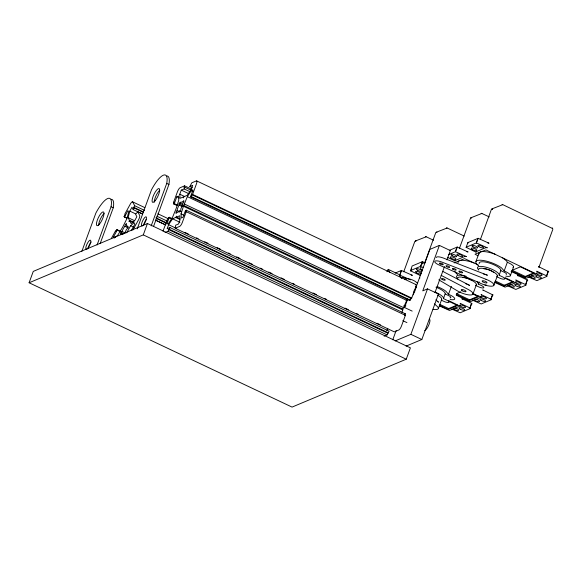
<?xml version="1.0" encoding="UTF-8"?>
<svg xmlns="http://www.w3.org/2000/svg" width="582" height="582" viewBox="0 0 582 582"><rect width="100%" height="100%" fill="white"/><g stroke="black" fill="none" stroke-linecap="round" stroke-linejoin="round"><path stroke-width="0.87" d="M181.104 211.666L179.358 211.033A5.689 1.63 -64.7 0 1 177.219 211.935L176.055 213.55L175.975 212.219L177.117 210.386A5.689 1.63 -64.7 0 1 178.987 205.271L179.016 203.911L180.275 202.019L180.355 203.213L182.813 204.377M425.166 262.686L422.336 261.682L412.143 265.981L410.514 270.776L420.546 275.606L420.262 275.148M441.272 300.145L444.051 301.461A3.856 1.12 20.1 0 0 448.846 302.429A3.856 1.12 20.1 0 0 446.954 300.247L443.52 298.624L443.549 297.991A11.567 3.361 20.1 0 0 435.009 292.084M443.52 298.624L445.245 293.372A11.567 3.361 20.1 0 0 435.998 287.195M462.414 299.221L461.853 298.704M488.989 243.196L478.128 238.314L467.884 242.585L466.117 247.335L476.214 252.261L475.931 251.81L486.05 247.561L487.301 247.816M467.812 242.636L468.161 243.043M476.003 285.58L478.782 286.897A3.856 1.12 20.1 0 0 483.577 287.864A3.856 1.12 20.1 0 0 481.685 285.682L478.251 284.06L478.288 283.427A11.567 3.361 20.1 0 0 476.738 281.455M483.351 290.44L482.791 289.931M493.092 295.045L483.002 290.04M496.933 276.799L499.72 278.116A3.856 1.12 20.1 0 0 504.507 279.091A3.856 1.12 20.1 0 0 502.615 276.901L499.189 275.279L499.218 274.646A11.567 3.361 20.1 0 0 485.723 267.123A11.567 3.361 20.1 0 0 478.208 269.401M499.189 275.279L500.906 270.026A11.567 3.361 20.1 0 0 488.815 262.889A11.567 3.361 20.1 0 0 479.204 263.646M538.947 267.153L538.459 266.585M548.761 271.707L538.67 266.694M123.129 234.35L121.456 233.731A5.689 1.63 -64.7 0 0 121.405 234.648M124.432 233.382A5.689 1.63 -64.7 0 0 126.381 229.497L127.465 228.435L128.025 226.347L127.036 227.06A5.689 1.63 -64.7 0 0 126.112 225.285L126.534 223.452L125.399 224.426L124.795 226.42A5.689 1.63 -64.7 0 0 122.104 231.294L121.02 232.356L120.467 234.451L121.485 233.571M133.525 222.186L129.422 220.243L128.076 217.639L129.815 211.113L131.961 207.221L133.183 209.6L142.212 213.863M129.422 220.243L129.029 221.727L129.83 221.036L133.111 222.586M29.1 282.765L33.261 271.394L147.442 223.517L410.405 347.847L406.243 359.21L292.055 407.094L29.1 282.765L143.288 234.881L147.442 223.517M81.851 251.351L95.848 213.114A22.516 6.438 -64.7 0 1 107.619 198.557A22.516 6.438 -64.7 0 1 111.067 206.734L113.264 207.767L100.14 243.632M97.078 244.964L111.067 206.734M137.207 228.857L151.509 189.776A22.516 6.438 -64.7 0 1 163.28 175.218A22.516 6.438 -64.7 0 1 166.736 183.388L168.925 184.429L153.619 226.267M151.189 225.874L166.736 183.388M171.785 218.432L169.326 217.268L168.613 217.566L167.943 219.385L167.23 219.683L163.324 230.363A3.798 1.084 -64.7 0 0 163.047 231.229M176.884 205.475L173.603 203.926L174.265 202.107L173.552 202.405L177.459 191.725A3.798 1.084 -64.7 0 1 180.136 187.717L184.61 185.84L191.995 189.332M169.326 217.268L166.83 224.085L168.533 223.372L172.468 217.472L176.099 208.647L178.783 200.23L178.514 196.09L176.812 196.811L174.316 203.627L173.603 203.926M179.925 218.636L176.637 217.086L176.579 216.148L175.691 217.479L172.556 218.796L168.62 224.696L167.129 228.77L169.98 227.569L389.111 331.18L387.103 334.905L384.12 336.156M192.293 187.702L189.834 186.538L192.686 185.338L191.194 189.412L187.258 195.312L184.123 196.629L183.235 197.96L183.177 197.022L180.042 198.338L179.78 194.206L181.271 190.125L184.123 188.932L184.749 187.222L191.311 190.329M164.99 232.553L167.972 231.301L169.98 227.569M184.61 185.84L183.985 187.542L184.749 187.222M189.834 186.538L191.842 182.806L196.316 180.929A3.798 1.084 -64.7 0 1 196.49 183.745L192.584 194.424L190.489 196.84L409.626 300.45L411.714 298.035L415.628 287.348A3.798 1.084 -64.7 0 0 415.446 284.54M405.392 315.306L404.679 315.611L405.348 313.793L186.211 210.182L185.549 212.001L186.262 211.703L405.392 315.306L401.485 325.993A3.798 1.084 -64.7 0 1 398.808 330.001L394.334 331.878L175.204 228.268L175.691 225.176L178.543 223.983L180.034 219.901L179.773 215.769L176.637 217.086M186.211 210.182L185.498 210.48L183.003 217.297L181.3 218.017L181.031 213.878L183.716 205.461L187.346 196.636L191.282 190.736L192.984 190.023L190.489 196.84M186.262 211.703L182.355 222.382A3.798 1.084 -64.7 0 1 179.678 226.391L175.204 228.268M412.391 275.315L401.398 270.463L399.71 275.075L410.463 279.833M399.841 275.053L401.529 270.434M403.719 271.809L414.777 241.581M386.855 330.743L387.75 328.299M410.805 271.001L411.649 268.695M401.995 312.498L402.846 309.064L407.458 298.77M392.777 339.779L396.167 330.518M404.483 307.791L407.567 299.374M410.456 270.601L420.648 266.301L422.336 261.682M420.648 266.301L422.467 261.653M409.626 300.45L410.245 298.748M424.649 263.028L435.714 232.807M413.249 294.848L429.88 249.394L439.395 245.4L450.352 250.58L446.969 259.841M439.395 245.4L422.765 290.862L427.523 288.868L438.479 294.048L421.841 339.51L406.12 346.101M395.163 340.921L410.885 334.33L427.523 288.868M434.95 292.673L444.502 266.578M448.373 254.676L455.379 251.737L457.197 247.088L468.052 251.977M455.379 251.737L457.197 247.088M459.387 248.463L470.445 218.243M438.37 308.525L441.745 299.293M450.141 299.461A7.712 2.241 20.1 0 0 454.753 298.821A7.712 2.241 20.1 0 0 450.373 295.147L448.511 294.266L451.392 286.395M439.33 305.208L448.329 309.464L448.664 308.562L457.248 304.968M466.124 247.255L476.309 242.956L478.004 238.336M476.309 242.956L478.128 238.314M480.317 239.689L491.375 209.462M475.952 261.478L479.124 252.821M456.172 294.499L469.267 300.69L469.594 299.788L478.964 295.86M472.882 294.245L476.258 285.005M478.251 284.06L479.095 281.746M451.901 309.115L460.151 312.774L470.467 308.445L469.907 307.929L471.595 303.309L462.072 298.821M470.118 308.045L471.595 303.309M493.965 285.093L497.341 275.853M472.839 300.334L481.212 303.964L491.404 299.665L490.844 299.155L492.532 294.536M491.055 299.264L492.743 294.645M505.809 276.115A7.712 2.241 20.1 0 0 510.421 275.475A7.712 2.241 20.1 0 0 506.034 271.809L504.179 270.928L507.344 262.264L509.206 263.144A7.712 2.241 20.1 0 1 512.982 267.524M494.991 281.87L503.997 286.126L504.325 285.224L512.909 281.623M510.341 275.759L513.506 267.094M511.833 271.154L524.928 277.345L525.262 276.443L533.847 272.842M507.569 285.769L515.819 289.429L526.135 285.1L525.575 284.591L527.263 279.971L517.522 275.366M525.786 284.7L527.263 279.971M539.019 267.102L552.842 229.323M528.507 276.988L536.88 280.626L547.065 276.326L546.505 275.81L548.2 271.19M546.716 275.919L548.411 271.299M111.293 238.562L115.614 230.727L115.92 231.316L116.88 229.584L120.983 231.527M126.825 218.337L124.053 216.577L125.014 214.845L124.708 214.249L130.332 204.056A3.798 1.084 -64.7 0 1 132.732 201.998L134.653 205.715L144.503 210.371M114.327 238.103L113.599 236.685L117.186 230.181L116.88 229.584M124.366 217.173L127.953 210.669L128.68 212.081L126.941 218.614L122.613 227.235L117.87 235.063L115.512 237.085M143.114 212.241L134.086 207.97L133.758 207.338L134.653 205.715M133.183 209.6L134.086 207.97M142.677 214.052L137.759 211.724L135.635 214.343L136.857 216.715L134.718 220.6L131.176 223.641L129.83 221.036M126.68 232.873L130.615 225.736L134.158 222.695L134.893 224.114L131.299 230.618M133.3 229.286L138.494 219.88A3.798 1.084 -64.7 0 0 139.673 215.442L137.759 211.724M386.906 271.729L388.209 269.364L399.165 274.544L400.802 277.709M180.355 203.213L180.456 203.074A5.689 1.63 -64.7 0 1 182.595 202.172L183.759 200.557L183.839 201.889L182.697 203.722A5.689 1.63 -64.7 0 1 180.827 208.836L180.798 210.197L179.54 212.088L179.46 210.895M492.285 209.294L492.648 208.916A1.004 0.917 67.3 0 0 491.936 208.887L492.132 209.214M471.202 217.995L470.736 217.835L481.918 213.441A1.004 0.917 67.3 0 0 481.125 213.427M415.81 241.239L416.043 241.035A1.004 0.917 67.3 0 0 415.337 241.013L415.221 241.428M436.747 232.458L436.98 232.262A1.004 0.917 67.3 0 0 436.267 232.233L436.158 232.655M471.478 217.894L471.711 217.697A1.004 0.917 67.3 0 0 470.998 217.668M436.224 232.269L447.1 228.013A1.004 0.917 67.3 0 0 446.387 227.991M419.418 277.461L419.913 278.029M460.66 303.891L460.166 303.324M481.59 295.118L481.103 294.543M472.089 303.884L471.806 303.426M518.016 275.933L517.733 275.475M516.321 280.553L515.834 279.986M537.259 271.772L536.764 271.205M527.758 280.539L527.474 280.08M415.337 241.013L426.169 236.794A1.004 0.917 67.3 0 0 425.457 236.765M491.936 208.887L502.768 204.675A1.004 0.917 67.3 0 0 502.055 204.646M395.171 273.074L401.398 270.463M449.282 250.384L457.066 247.117M454.149 262.897L464.582 258.626L478.135 264.868M404.628 314.091L405.348 313.793M456.914 293.452L460.813 291.822M511.796 270.441L520.381 266.84L534.298 273.416L524.928 277.345M448.329 309.464L457.699 305.543L448.693 301.28M469.267 300.69L478.63 296.762L472.904 294.055M503.997 286.126L513.36 282.197L505.176 278.327M487.745 242.941L488.749 243.094M466.808 251.722L467.819 251.875M411.139 275.068L412.151 275.213M481.831 213.448L489.215 216.89M552.376 228.1L552.238 228.064A1.004 0.917 67.3 0 1 552.755 228.617L502.913 204.711M476.44 242.927L487.061 247.714M455.502 251.708L466.364 256.597M420.771 266.272L421.164 266.309M404.126 305.477L405.894 305.856A9.959 2.895 20.1 0 0 404.148 305.579M495.013 254.174L491.608 253.025A15.103 4.387 20.1 0 0 479.059 254.014M466.124 256.495L465.12 256.342L455 260.583L455.277 261.042L447.34 257.295M474.075 262.948L470.671 261.798A15.103 4.387 20.1 0 0 458.121 262.795M500.876 270.659L504.31 272.281A3.856 1.12 20.1 0 1 506.202 274.471M445.208 294.005L448.642 295.627A3.856 1.12 20.1 0 1 450.046 297.919M447.187 228.006L464.218 236.059M536.982 271.314L546.505 275.81M512.167 270.252L525.262 276.443M477.909 255.789L475.021 254.174L485.97 249.94L536.48 274.027L525.99 278.349L511.112 271.488M426.257 236.787L433.554 240.235M516.045 280.095L525.575 284.591M505.154 277.643L515.55 282.808L505.052 287.13L494.278 282.205M495.326 280.968L504.325 285.224M481.314 294.659L490.844 299.155M472.882 293.372L480.812 297.373L470.321 301.694L456.266 295.22M456.499 293.597L469.594 299.788M460.377 303.44L469.907 307.929M196.643 180.893L415.774 284.503M448.664 300.596L459.882 306.147L449.566 310.475L439.432 305.936M439.657 304.306L448.664 308.562M191.282 190.736L192.918 191.514M184.123 188.932L189.87 191.645M192.584 194.424L411.714 298.035M191.871 194.723L411.001 298.333M181.271 190.125L188.655 193.617M191.202 196.541L410.339 300.152M187.346 196.636L406.476 300.247M179.78 194.206L184.698 196.534M176.812 196.811L179.271 197.975M403.952 307.223L412.165 311.108M184.603 204.122L403.733 307.733M183.716 205.461L402.846 309.064M179.016 203.911L182.297 205.461M183.774 206.392L402.904 310.002M179.089 205.104L182.377 206.654M174.316 203.627L177.597 205.177M177.11 210.517L179.576 211.681M181.031 213.878L184.319 215.435M402.809 320.66L406.92 322.603M175.691 217.479L179.794 219.421M172.556 218.796L179.94 222.288M168.613 217.566L171.072 218.73M132.514 201.801L144.823 207.621M157.955 213.827L168.627 218.876M410.885 334.33L421.841 339.51M156.813 216.191L167.485 221.233M133.758 207.338L143.609 211.993M155.918 217.814L165.768 222.47M156.245 218.446L166.088 223.102M168.62 224.696L176.004 228.188M185.032 232.451L188.313 234.008M196.527 237.885L198.164 238.664M204.733 241.77L208.014 243.32M217.042 247.59L220.323 249.14M228.53 253.017L230.174 253.796M236.736 256.902L240.024 258.452M249.052 262.722L252.333 264.272M260.54 268.157L262.184 268.928M268.746 272.034L272.027 273.584M281.055 277.854L284.343 279.411M292.55 283.288L294.186 284.067M313.065 292.986L316.346 294.543M324.552 298.421L326.196 299.199M345.075 308.125L348.356 309.675M356.562 313.553L358.206 314.331M377.078 323.257L380.366 324.807M155.809 220.258L165.659 224.914M155.343 220.076L165.193 224.732M169.355 229.279L388.492 332.882M129.815 211.113L135.562 213.827M168.598 229.599L387.728 333.202M167.972 231.301L387.103 334.905M128.076 217.639L134.646 220.745M124.053 216.577L126.52 217.741M130.615 225.736L133.904 227.286M143.288 234.881L406.243 359.21M124.89 226.311L128.644 227.999M122.045 231.476L125.326 233.033M117.186 230.181L120.467 231.731M121.02 232.356L123.486 233.52M113.599 236.685L115.236 237.456M442.633 271.314L469.594 285.376A9.959 2.895 20.1 0 0 465.84 283.769M441.149 275.359L468.117 289.414A9.959 2.895 20.1 0 1 471.384 294.928A9.959 2.895 20.1 0 1 457.525 290.935L438.806 279.84M502.317 257.622L506.493 260.867L507.395 262.344M417.476 283.252L416.159 282.074A6.424 1.87 20.1 0 0 408.957 278.858A6.424 1.87 20.1 0 0 404.97 279.658M435.86 299.825L438.486 302.196A9.959 2.895 20.1 0 0 437.286 301.287M415.337 286.7L416.647 287.886M434.383 303.869L437.009 306.234A9.959 2.895 20.1 0 1 433.044 309.289M504.179 270.928L501.517 267.865A15.481 4.503 20.1 0 0 488.436 261.682A15.103 4.387 20.1 0 0 478.6 265.807M448.511 294.266L445.848 291.211A15.481 4.503 20.1 0 0 437.031 286.504M388.209 269.364L389.845 272.529M132.565 229.475L132.871 230.072M429.429 319.263A6.322 1.811 -64.7 0 1 428.89 324.763A6.322 1.811 -64.7 0 1 424.722 330.692M531.395 275.846A3.012 0.873 20.1 0 1 535.084 277.592A3.012 0.873 20.1 0 1 533.468 278.261A3.012 0.873 20.1 0 1 529.787 276.515M478.673 270.041A9.959 2.895 20.1 0 1 488.349 269.677A9.959 2.895 20.1 0 1 497.05 276.392M483.526 274.013A9.959 2.895 20.1 0 1 487.432 275.228L443.164 257.964A6.424 1.87 20.1 0 0 436.209 257.528M483.853 268.789A6.104 1.775 20.1 0 1 493.732 272.543M509.81 284.525A3.012 0.873 20.1 0 1 513.928 286.155A3.012 0.873 20.1 0 1 512.764 287.086A3.012 0.873 20.1 0 1 508.85 285.296M457.663 274.588A15.103 4.387 20.1 0 1 454.957 271.452M486.537 285.144A7.712 2.241 20.1 0 1 484.871 284.896M457.27 278.174A11.567 3.361 20.1 0 1 466.189 276.29M457.867 279.076A9.959 2.895 20.1 0 1 467.746 278.574A9.959 2.895 20.1 0 1 475.705 285.435M421.943 264.403A6.424 1.87 20.1 0 1 424.671 263.159M422.423 270.135A6.424 1.87 20.1 0 1 423.187 267.203M462.923 277.57A6.104 1.775 20.1 0 1 472.067 280.655M480.987 296.303A3.012 0.873 20.1 0 1 485.723 297.62A3.012 0.873 20.1 0 1 484.42 298.69A3.012 0.873 20.1 0 1 480.79 296.464M475.734 299.192A3.012 0.873 20.1 0 1 479.415 300.938A3.012 0.873 20.1 0 1 477.8 301.607A3.012 0.873 20.1 0 1 474.119 299.861M437.693 295.183A9.959 2.895 20.1 0 1 441.389 299.803M414.799 291.858A2.008 0.582 20.1 0 1 413.904 291.32M414.078 290.651A2.008 0.582 20.1 0 1 415.075 290.782M401.798 278.48A3.012 0.873 20.1 0 1 402.686 277.41A3.012 0.873 20.1 0 1 406.716 279.215M460.056 305.077A3.012 0.873 20.1 0 1 464.792 306.394A3.012 0.873 20.1 0 1 463.483 307.471A3.012 0.873 20.1 0 1 459.853 305.244M454.797 307.973A3.012 0.873 20.1 0 1 458.485 309.719A3.012 0.873 20.1 0 1 456.87 310.381A3.012 0.873 20.1 0 1 453.182 308.635M406.054 300.377A9.959 2.895 20.1 0 1 407.793 300.661M166.91 175.946A22.516 6.438 -64.7 0 1 168.925 184.429M154.288 202.15A7.588 2.168 -64.7 0 1 159.744 190.205M143.732 225.052A5.056 1.448 -64.7 0 1 146.228 219.443M111.249 199.284A22.516 6.438 -64.7 0 1 113.264 207.767M98.62 225.496A7.588 2.168 -64.7 0 1 104.076 213.55M88.064 248.398A5.056 1.448 -64.7 0 1 91.214 241.981M485.948 279.273L441.687 262.002A6.424 1.87 20.1 0 0 434.914 261.223A6.424 1.87 20.1 0 0 438.668 264.81L481.278 283.63A9.959 2.895 20.1 0 0 493.674 285.631A9.959 2.895 20.1 0 0 485.948 279.273M478.913 246.703A3.012 0.873 20.1 0 0 483.489 247.626A3.012 0.873 20.1 0 0 479.626 245.349A3.012 0.873 20.1 0 0 478.913 246.703M473.071 246.833A3.012 0.873 20.1 0 0 477.655 247.75A3.012 0.873 20.1 0 0 473.784 245.473A3.012 0.873 20.1 0 0 473.071 246.833M472.257 249.503A3.012 0.873 20.1 0 0 476.833 250.427A3.012 0.873 20.1 0 0 472.962 248.15A3.012 0.873 20.1 0 0 472.257 249.503M537.506 274.333A3.012 0.873 20.1 0 0 542.082 275.257A3.012 0.873 20.1 0 0 538.219 272.98A3.012 0.873 20.1 0 0 537.506 274.333M536.691 276.988A3.012 0.873 20.1 0 0 541.275 277.927A3.012 0.873 20.1 0 0 537.426 275.65A3.012 0.873 20.1 0 0 536.691 276.988M446.518 266.592A2.008 0.582 20.1 0 0 449.682 267.356A2.008 0.582 20.1 0 0 447.332 265.829A2.008 0.582 20.1 0 0 446.518 266.592M440.05 263.908A2.008 0.582 20.1 0 0 443.215 264.672A2.008 0.582 20.1 0 0 440.872 263.144A2.008 0.582 20.1 0 0 440.05 263.908M459.438 271.961A2.008 0.582 20.1 0 0 462.603 272.725A2.008 0.582 20.1 0 0 460.26 271.197A2.008 0.582 20.1 0 0 459.438 271.961M452.978 269.277A2.008 0.582 20.1 0 0 456.143 270.041A2.008 0.582 20.1 0 0 453.8 268.513A2.008 0.582 20.1 0 0 452.978 269.277M482.864 281.848A2.568 0.749 20.1 0 0 486.916 282.823A2.568 0.749 20.1 0 0 483.918 280.866A2.568 0.749 20.1 0 0 482.864 281.848M457.983 255.476A3.012 0.873 20.1 0 0 462.559 256.4A3.012 0.873 20.1 0 0 458.689 254.123A3.012 0.873 20.1 0 0 457.983 255.476M452.141 255.607A3.012 0.873 20.1 0 0 456.717 256.531A3.012 0.873 20.1 0 0 452.847 254.254A3.012 0.873 20.1 0 0 452.141 255.607M451.319 258.277A3.012 0.873 20.1 0 0 455.895 259.201A3.012 0.873 20.1 0 0 452.032 256.924A3.012 0.873 20.1 0 0 451.319 258.277M516.569 283.114A3.012 0.873 20.1 0 0 521.145 284.031A3.012 0.873 20.1 0 0 517.282 281.761A3.012 0.873 20.1 0 0 516.569 283.114M515.754 285.769A3.012 0.873 20.1 0 0 520.344 286.7A3.012 0.873 20.1 0 0 516.496 284.423A3.012 0.873 20.1 0 0 515.754 285.769M442.138 279.44A2.008 0.582 20.1 0 0 445.237 280.109A2.008 0.582 20.1 0 0 442.735 278.589A2.008 0.582 20.1 0 0 442.138 279.44M462.057 290.702A2.568 0.749 20.1 0 0 466.015 291.56A2.568 0.749 20.1 0 0 462.821 289.61A2.568 0.749 20.1 0 0 462.057 290.702M417.41 270.172A3.012 0.873 20.1 0 0 421.986 271.096A3.012 0.873 20.1 0 0 418.116 268.819A3.012 0.873 20.1 0 0 417.41 270.172M416.588 272.842A3.012 0.873 20.1 0 0 421.164 273.766A3.012 0.873 20.1 0 0 417.301 271.488A3.012 0.873 20.1 0 0 416.588 272.842M481.023 300.334A3.012 0.873 20.1 0 0 485.614 301.265A3.012 0.873 20.1 0 0 481.765 298.988A3.012 0.873 20.1 0 0 481.023 300.334M460.086 309.107A3.012 0.873 20.1 0 0 464.676 310.046A3.012 0.873 20.1 0 0 460.828 307.769A3.012 0.873 20.1 0 0 460.086 309.107M143.892 224.397A5.056 1.448 -64.7 0 0 146.191 216.86A5.056 1.448 -64.7 0 0 141.812 222.942A5.056 1.448 -64.7 0 0 143.892 224.397M155.147 200.754A7.588 2.168 -64.7 0 0 159.468 188.939A7.588 2.168 -64.7 0 0 153.022 196.643A7.588 2.168 -64.7 0 0 155.147 200.754M88.231 247.743A5.056 1.448 -64.7 0 0 90.523 240.206A5.056 1.448 -64.7 0 0 86.143 246.288A5.056 1.448 -64.7 0 0 88.231 247.743M99.478 224.099A7.588 2.168 -64.7 0 0 103.8 212.285A7.588 2.168 -64.7 0 0 97.361 219.989A7.588 2.168 -64.7 0 0 99.478 224.099"/></g></svg>
